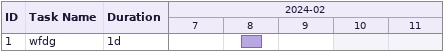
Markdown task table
| ID | Task | Duration | Start | Finish |
|---|---|---|---|---|
| 1 | wfdg | 1d | 2024-02-08 | 2024-02-08 |
